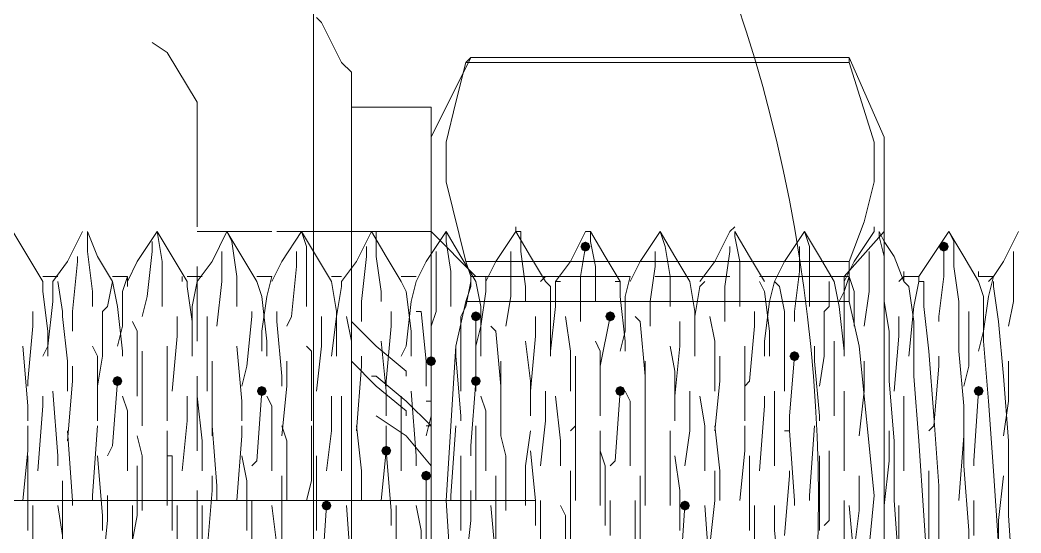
# Model space of a CAD drawing. Header units: millimetres. Extents: x 89051 to 218395, y -330386 to -125649.
# Drawn here: x 92565.8 to 92590.13, y -132838.77 to -132826.3 of the extents above; entities that cross this region are included whole.
import ezdxf

# ---------------------------------------------------------------- set-up
doc = ezdxf.new("R2010")
doc.units = ezdxf.units.MM
doc.header["$LTSCALE"] = 13
for name, pattern in [('1 实线', [0]), ('ACAD_ISO04W100', [30, 24, -3, 0, -3]), ('CENTER', [50.8, 31.75, -6.35, 6.35, -6.35])]:
    doc.linetypes.add(name, pattern=pattern)
doc.layers.get('0').update_dxf_attribs({"color": 1, "linetype": 'CENTER'})
doc.layers.add('C00-00-00', color=7, linetype='Continuous')
doc.layers.add('标注、文本', color=3, linetype='Continuous', lineweight=25)

msp = doc.modelspace()

# ---------------------------------------------------------------- hatches: boundary and pattern name
at = {"layer": 'C00-00-00'}
h = msp.add_hatch(color=256, dxfattribs=at)
h.dxf.hatch_style = 2
h.paths.add_polyline_path([(92579.663, -132831.808), (92579.627, -132831.894), (92579.542, -132831.929), (92579.456, -132831.894), (92579.421, -132831.808), (92579.456, -132831.723), (92579.542, -132831.687), (92579.627, -132831.723)])
h = msp.add_hatch(color=256, dxfattribs=at)
h.dxf.hatch_style = 2
h.paths.add_polyline_path([(92588.375, -132831.808), (92588.34, -132831.894), (92588.254, -132831.929), (92588.169, -132831.894), (92588.133, -132831.808), (92588.169, -132831.723), (92588.254, -132831.687), (92588.34, -132831.723)])
h = msp.add_hatch(color=256, dxfattribs=at)
h.dxf.hatch_style = 2
h.paths.add_polyline_path([(92577.001, -132833.503), (92576.965, -132833.588), (92576.88, -132833.624), (92576.794, -132833.588), (92576.759, -132833.503), (92576.794, -132833.417), (92576.88, -132833.382), (92576.965, -132833.417)])
h = msp.add_hatch(color=256, dxfattribs=at)
h.dxf.hatch_style = 2
h.paths.add_polyline_path([(92580.268, -132833.503), (92580.232, -132833.588), (92580.147, -132833.624), (92580.061, -132833.588), (92580.026, -132833.503), (92580.061, -132833.417), (92580.147, -132833.382), (92580.232, -132833.417)])
h = msp.add_hatch(color=256, dxfattribs=at)
h.dxf.hatch_style = 2
h.paths.add_polyline_path([(92575.912, -132834.592), (92575.876, -132834.677), (92575.791, -132834.713), (92575.705, -132834.677), (92575.67, -132834.592), (92575.705, -132834.506), (92575.791, -132834.471), (92575.876, -132834.506)])
h = msp.add_hatch(color=256, dxfattribs=at)
h.dxf.hatch_style = 2
h.paths.add_polyline_path([(92584.745, -132834.471), (92584.71, -132834.556), (92584.624, -132834.592), (92584.539, -132834.556), (92584.503, -132834.471), (92584.539, -132834.385), (92584.624, -132834.35), (92584.71, -132834.385)])
h = msp.add_hatch(color=256, dxfattribs=at)
h.dxf.hatch_style = 2
h.paths.add_polyline_path([(92568.288, -132835.076), (92568.253, -132835.161), (92568.167, -132835.197), (92568.082, -132835.161), (92568.046, -132835.076), (92568.082, -132834.99), (92568.167, -132834.955), (92568.253, -132834.99)])
h = msp.add_hatch(color=256, dxfattribs=at)
h.dxf.hatch_style = 2
h.paths.add_polyline_path([(92577.001, -132835.076), (92576.965, -132835.161), (92576.88, -132835.197), (92576.794, -132835.161), (92576.759, -132835.076), (92576.794, -132834.99), (92576.88, -132834.955), (92576.965, -132834.99)])
h = msp.add_hatch(color=256, dxfattribs=at)
h.dxf.hatch_style = 2
h.paths.add_polyline_path([(92571.797, -132835.318), (92571.762, -132835.403), (92571.676, -132835.439), (92571.591, -132835.403), (92571.555, -132835.318), (92571.591, -132835.232), (92571.676, -132835.197), (92571.762, -132835.232)])
h = msp.add_hatch(color=256, dxfattribs=at)
h.dxf.hatch_style = 2
h.paths.add_polyline_path([(92580.51, -132835.318), (92580.474, -132835.403), (92580.389, -132835.439), (92580.304, -132835.403), (92580.268, -132835.318), (92580.304, -132835.232), (92580.389, -132835.197), (92580.474, -132835.232)])
h = msp.add_hatch(color=256, dxfattribs=at)
h.dxf.hatch_style = 2
h.paths.add_polyline_path([(92589.222, -132835.318), (92589.187, -132835.403), (92589.101, -132835.439), (92589.016, -132835.403), (92588.981, -132835.318), (92589.016, -132835.232), (92589.101, -132835.197), (92589.187, -132835.232)])
h = msp.add_hatch(color=256, dxfattribs=at)
h.dxf.hatch_style = 2
h.paths.add_polyline_path([(92574.823, -132836.77), (92574.787, -132836.855), (92574.702, -132836.891), (92574.616, -132836.855), (92574.581, -132836.77), (92574.616, -132836.684), (92574.702, -132836.649), (92574.787, -132836.684)])
h = msp.add_hatch(color=256, dxfattribs=at)
h.dxf.hatch_style = 2
h.paths.add_polyline_path([(92575.791, -132837.375), (92575.755, -132837.46), (92575.67, -132837.496), (92575.584, -132837.46), (92575.549, -132837.375), (92575.584, -132837.289), (92575.67, -132837.254), (92575.755, -132837.289)])
h = msp.add_hatch(color=256, dxfattribs=at)
h.dxf.hatch_style = 2
h.paths.add_polyline_path([(92573.37, -132838.101), (92573.335, -132838.186), (92573.249, -132838.222), (92573.164, -132838.186), (92573.129, -132838.101), (92573.164, -132838.015), (92573.249, -132837.98), (92573.335, -132838.015)])
h = msp.add_hatch(color=256, dxfattribs=at)
h.dxf.hatch_style = 2
h.paths.add_polyline_path([(92582.083, -132838.101), (92582.047, -132838.186), (92581.962, -132838.222), (92581.877, -132838.186), (92581.841, -132838.101), (92581.877, -132838.015), (92581.962, -132837.98), (92582.047, -132838.015)])

# ---------------------------------------------------------------- linework, layer by layer
at = {"color": 7, "linetype": '1 实线', "lineweight": 0}
for centre, major_axis, ratio, start_param, end_param in [((92568.998, -132837.98), (0, 45.983), 0.866025, 2.304713, 7.120065), ((92572.931, -132837.98), (0, 45.983), 0.866025, 3.141593, 6.283185), ((92553.767, -132837.98), (0, -34.608), 0.908418, 5.225125, 10.48821), ((92565.852, -132837.98), (0, -34.608), 0.908418, 6.283185, 9.424778)]:
    msp.add_ellipse(centre, major_axis=major_axis, ratio=ratio, start_param=start_param, end_param=end_param, dxfattribs=at)
at = {"layer": 'C00-00-00', "lineweight": 15}
for points in [[(92573.855, -132827.573), (92573.613, -132827.331), (92573.492, -132827.089), (92573.371, -132826.847), (92573.249, -132826.605), (92573.128, -132826.363), (92573.007, -132826.242)], [(92569.377, -132827.089), (92569.014, -132826.847)], [(92570.103, -132828.299), (92569.377, -132827.089)], [(92576.759, -132827.21), (92575.791, -132829.146)], [(92576.638, -132827.331), (92576.759, -132827.21)], [(92585.955, -132827.21), (92576.759, -132827.21)], [(92586.802, -132829.146), (92585.955, -132827.21)], [(92585.955, -132827.21), (92585.955, -132827.331)], [(92576.638, -132832.171), (92576.154, -132830.235), (92576.154, -132829.267), (92576.396, -132828.299), (92576.638, -132827.331)], [(92576.638, -132827.331), (92578.453, -132827.331)], [(92576.638, -132827.331), (92585.955, -132827.331)], [(92579.3, -132827.331), (92581.115, -132827.331)], [(92582.083, -132827.331), (92583.898, -132827.331)], [(92584.14, -132827.331), (92584.745, -132827.331)], [(92584.745, -132827.331), (92585.955, -132827.331)], [(92585.955, -132827.331), (92586.56, -132829.267), (92586.56, -132830.235), (92586.318, -132831.203), (92585.955, -132832.171)], [(92573.855, -132842.82), (92573.855, -132827.573)], [(92570.103, -132829.509), (92570.103, -132828.299)], [(92575.791, -132828.42), (92573.855, -132828.42)], [(92575.791, -132828.42), (92575.791, -132828.783), (92575.791, -132829.267), (92575.791, -132829.872), (92575.791, -132830.719), (92575.791, -132831.687), (92575.791, -132832.776), (92575.791, -132833.987), (92575.791, -132835.318), (92575.791, -132836.649), (92575.791, -132837.98), (92575.791, -132839.432), (92575.791, -132840.763), (92575.791, -132842.094), (92575.791, -132843.304), (92575.791, -132844.393), (92575.791, -132845.361), (92575.791, -132846.087), (92575.791, -132846.813), (92575.791, -132847.297), (92575.791, -132847.539)], [(92586.802, -132846.813), (92586.802, -132846.692), (92586.802, -132846.45), (92586.802, -132845.966), (92586.802, -132845.24), (92586.802, -132844.514), (92586.802, -132843.546), (92586.802, -132842.457), (92586.802, -132841.247), (92586.802, -132839.916), (92586.802, -132838.585), (92586.802, -132837.375), (92586.802, -132836.044), (92586.802, -132834.713), (92586.802, -132833.503), (92586.802, -132832.413), (92586.802, -132831.445), (92586.802, -132830.719), (92586.802, -132829.993), (92586.802, -132829.509), (92586.802, -132829.267), (92586.802, -132829.146)], [(92570.103, -132831.324), (92570.103, -132829.509)], [(92577.848, -132831.445), (92577.848, -132831.324)], [(92583.051, -132831.445), (92583.172, -132831.324)], [(92586.56, -132831.445), (92586.56, -132831.324)], [(92565.989, -132832.05), (92565.626, -132831.445)], [(92567.32, -132831.445), (92566.957, -132832.171)], [(92567.441, -132831.445), (92567.441, -132831.929)], [(92567.683, -132832.05), (92567.441, -132831.445)], [(92569.135, -132831.445), (92568.651, -132832.171)], [(92569.135, -132831.445), (92569.256, -132832.171)], [(92569.498, -132832.05), (92569.135, -132831.445)], [(92571.071, -132831.445), (92570.103, -132831.445)], [(92570.829, -132831.445), (92570.466, -132832.171)], [(92570.829, -132831.445), (92570.95, -132831.687)], [(92571.192, -132832.05), (92570.829, -132831.445)], [(92571.918, -132831.445), (92571.071, -132831.445)], [(92573.855, -132831.445), (92572.039, -132831.445)], [(92572.644, -132831.445), (92572.16, -132832.171)], [(92572.644, -132831.445), (92572.765, -132831.808)], [(92573.007, -132832.05), (92572.644, -132831.445)], [(92573.976, -132831.445), (92573.855, -132831.445)], [(92575.791, -132831.445), (92573.976, -132831.445)], [(92574.339, -132831.445), (92573.976, -132832.171)], [(92574.339, -132831.445), (92574.46, -132831.445)], [(92574.702, -132832.05), (92574.339, -132831.445)], [(92574.46, -132831.445), (92574.46, -132832.05)], [(92576.154, -132831.445), (92575.67, -132832.171)], [(92576.88, -132832.534), (92575.791, -132831.445)], [(92576.154, -132831.445), (92576.154, -132831.687)], [(92576.517, -132832.05), (92576.154, -132831.445)], [(92577.848, -132831.445), (92577.364, -132832.171)], [(92577.848, -132831.445), (92577.969, -132831.445)], [(92578.211, -132832.05), (92577.848, -132831.445)], [(92577.969, -132831.445), (92577.969, -132831.929)], [(92579.542, -132831.445), (92579.179, -132832.171)], [(92579.542, -132831.445), (92579.663, -132831.445)], [(92579.663, -132831.445), (92579.663, -132831.687)], [(92580.026, -132832.05), (92579.663, -132831.445)], [(92581.357, -132831.445), (92580.873, -132832.171)], [(92581.357, -132831.445), (92581.478, -132831.808)], [(92581.72, -132832.05), (92581.357, -132831.445)], [(92583.051, -132831.445), (92582.688, -132832.171)], [(92583.172, -132831.445), (92583.172, -132831.566)], [(92583.535, -132832.05), (92583.172, -132831.445)], [(92583.172, -132831.566), (92583.293, -132832.171)], [(92584.866, -132831.445), (92584.382, -132832.171)], [(92584.866, -132831.445), (92584.987, -132831.808)], [(92585.229, -132832.05), (92584.866, -132831.445)], [(92586.802, -132831.445), (92585.834, -132832.534)], [(92586.56, -132831.445), (92586.076, -132832.171)], [(92586.681, -132831.445), (92586.681, -132831.566)], [(92586.802, -132831.687), (92586.681, -132831.445)], [(92586.681, -132831.566), (92586.802, -132832.05)], [(92588.375, -132831.445), (92587.891, -132832.171), (92587.649, -132832.534)], [(92589.101, -132832.655), (92588.738, -132832.05), (92588.375, -132831.445)], [(92588.375, -132831.445), (92588.496, -132831.687), (92588.496, -132832.292), (92588.617, -132833.14), (92588.617, -132834.35), (92588.738, -132835.681), (92588.738, -132837.133), (92588.859, -132838.706), (92588.859, -132840.158), (92588.98, -132841.489), (92588.98, -132842.699), (92589.101, -132843.546), (92589.101, -132844.272), (92589.223, -132844.514)], [(92590.07, -132831.445), (92589.707, -132832.171), (92589.465, -132832.534)], [(92569.014, -132831.929), (92569.014, -132831.687)], [(92570.95, -132831.687), (92571.071, -132832.534)], [(92572.765, -132831.808), (92572.765, -132832.897)], [(92574.218, -132832.05), (92574.218, -132831.808)], [(92576.154, -132831.687), (92576.275, -132832.413)], [(92579.421, -132832.534), (92579.542, -132831.808)], [(92579.663, -132831.687), (92579.784, -132832.292)], [(92581.478, -132831.808), (92581.599, -132832.534)], [(92583.051, -132831.929), (92583.051, -132831.808)], [(92584.745, -132832.413), (92584.745, -132831.808)], [(92584.987, -132831.808), (92584.987, -132832.413)], [(92587.286, -132832.655), (92587.044, -132832.05), (92586.802, -132831.687)], [(92588.254, -132832.534), (92588.254, -132831.808)], [(92566.352, -132832.655), (92565.989, -132832.05)], [(92567.199, -132832.171), (92567.199, -132832.05)], [(92567.441, -132831.929), (92567.562, -132832.897)], [(92568.046, -132832.655), (92567.683, -132832.05)], [(92568.893, -132833.019), (92569.014, -132831.929)], [(92569.861, -132832.655), (92569.498, -132832.05)], [(92570.708, -132832.655), (92570.708, -132831.929)], [(92571.555, -132832.655), (92571.192, -132832.05)], [(92572.523, -132832.292), (92572.523, -132831.929)], [(92573.371, -132832.655), (92573.007, -132832.05)], [(92574.097, -132833.14), (92574.218, -132832.05)], [(92574.46, -132832.05), (92574.581, -132832.897)], [(92575.065, -132832.655), (92574.702, -132832.05)], [(92575.912, -132832.413), (92575.912, -132831.929)], [(92576.88, -132832.655), (92576.517, -132832.05)], [(92577.727, -132832.171), (92577.727, -132831.929)], [(92577.969, -132831.929), (92578.09, -132832.776)], [(92578.574, -132832.655), (92578.211, -132832.05)], [(92580.389, -132832.655), (92580.026, -132832.05)], [(92581.236, -132832.292), (92581.236, -132831.929)], [(92582.083, -132832.655), (92581.72, -132832.05)], [(92582.93, -132832.776), (92583.051, -132831.929)], [(92583.898, -132832.655), (92583.535, -132832.05)], [(92585.592, -132832.655), (92585.229, -132832.05)], [(92586.439, -132832.05), (92586.439, -132831.929)], [(92586.439, -132832.897), (92586.439, -132832.05)], [(92586.802, -132832.05), (92586.802, -132832.776)], [(92589.949, -132832.171), (92589.949, -132831.929)], [(92566.957, -132832.171), (92566.594, -132832.655)], [(92567.078, -132833.382), (92567.199, -132832.171)], [(92568.651, -132832.171), (92568.409, -132832.655)], [(92569.256, -132832.171), (92569.256, -132833.261)], [(92570.466, -132832.171), (92570.103, -132832.655)], [(92570.103, -132834.108), (92570.103, -132832.292)], [(92572.16, -132832.171), (92571.918, -132832.655)], [(92572.402, -132833.503), (92572.523, -132832.292)], [(92573.976, -132832.171), (92573.613, -132832.655)], [(92575.67, -132832.171), (92575.428, -132832.655)], [(92576.638, -132832.171), (92578.453, -132832.171)], [(92576.638, -132833.14), (92576.759, -132832.776), (92576.759, -132832.534), (92576.638, -132832.171)], [(92576.638, -132832.171), (92585.955, -132832.171)], [(92577.364, -132832.171), (92577.122, -132832.655)], [(92577.727, -132833.019), (92577.727, -132832.171)], [(92579.179, -132832.171), (92578.816, -132832.655)], [(92579.3, -132832.171), (92581.115, -132832.171)], [(92579.784, -132832.292), (92579.784, -132833.14)], [(92580.873, -132832.171), (92580.631, -132832.655)], [(92581.115, -132833.14), (92581.236, -132832.292)], [(92582.083, -132832.171), (92583.898, -132832.171)], [(92582.688, -132832.171), (92582.325, -132832.655)], [(92583.293, -132832.171), (92583.293, -132833.019)], [(92584.14, -132832.171), (92584.745, -132832.171)], [(92584.382, -132832.171), (92584.14, -132832.655)], [(92584.745, -132832.171), (92585.955, -132832.171)], [(92586.076, -132832.171), (92585.834, -132832.655)], [(92585.955, -132832.171), (92585.955, -132832.413), (92585.955, -132832.655), (92585.955, -132833.019), (92585.955, -132833.14)], [(92589.949, -132833.14), (92589.949, -132832.171)], [(92566.715, -132832.534), (92566.352, -132832.534)], [(92568.409, -132832.534), (92568.046, -132832.534)], [(92568.409, -132832.534), (92568.288, -132832.897)], [(92568.409, -132832.776), (92568.409, -132832.534)], [(92569.74, -132832.655), (92569.74, -132832.534)], [(92570.224, -132832.534), (92569.861, -132832.534)], [(92571.071, -132832.534), (92571.071, -132833.261)], [(92571.918, -132832.534), (92571.555, -132832.534)], [(92571.918, -132832.534), (92571.797, -132833.019)], [(92573.613, -132832.534), (92573.371, -132832.534)], [(92575.428, -132832.534), (92575.065, -132832.534)], [(92575.912, -132833.382), (92575.912, -132832.413)], [(92576.275, -132832.413), (92576.275, -132833.261)], [(92577.122, -132832.534), (92576.759, -132832.534)], [(92578.574, -132832.534), (92576.88, -132832.534)], [(92577.122, -132832.776), (92577.122, -132832.534)], [(92577.122, -132832.534), (92577.122, -132832.897)], [(92578.453, -132832.655), (92578.574, -132832.534)], [(92580.389, -132832.534), (92578.574, -132832.534)], [(92578.937, -132832.534), (92578.574, -132832.534)], [(92579.421, -132833.624), (92579.421, -132832.534)], [(92580.631, -132832.534), (92580.268, -132832.534)], [(92580.631, -132832.534), (92580.51, -132833.019)], [(92583.051, -132832.534), (92581.236, -132832.534)], [(92581.599, -132832.534), (92581.599, -132833.261)], [(92582.446, -132832.534), (92582.083, -132832.534)], [(92584.14, -132832.534), (92583.777, -132832.534)], [(92585.834, -132832.534), (92584.019, -132832.534)], [(92584.624, -132833.382), (92584.745, -132832.413)], [(92584.987, -132832.413), (92584.987, -132833.261)], [(92585.955, -132832.534), (92585.592, -132832.534)], [(92585.834, -132832.534), (92585.834, -132832.655)], [(92585.955, -132832.534), (92585.834, -132832.897)], [(92586.076, -132832.897), (92585.955, -132832.534)], [(92587.165, -132832.655), (92587.286, -132832.534)], [(92587.286, -132832.534), (92587.286, -132832.413)], [(92587.286, -132832.655), (92587.286, -132832.534)], [(92587.649, -132832.534), (92587.286, -132832.534)], [(92587.649, -132832.534), (92587.649, -132832.655)], [(92588.133, -132833.503), (92588.254, -132832.534)], [(92589.101, -132832.534), (92589.101, -132832.413)], [(92589.465, -132832.534), (92589.101, -132832.534)], [(92589.465, -132832.534), (92589.344, -132833.019)], [(92589.465, -132832.534), (92589.344, -132832.655)], [(92566.352, -132832.655), (92566.352, -132832.897)], [(92566.594, -132832.655), (92566.594, -132833.14)], [(92566.836, -132833.382), (92566.715, -132832.655)], [(92567.925, -132833.261), (92568.046, -132832.655)], [(92568.046, -132832.655), (92568.167, -132833.261)], [(92569.861, -132832.655), (92569.861, -132832.776)], [(92569.861, -132832.776), (92569.982, -132833.624)], [(92570.103, -132832.655), (92569.982, -132833.261)], [(92570.587, -132833.745), (92570.708, -132832.655)], [(92571.555, -132832.655), (92571.676, -132833.019)], [(92573.371, -132832.655), (92573.492, -132833.382)], [(92573.613, -132832.776), (92573.492, -132833.503)], [(92573.613, -132832.655), (92573.613, -132832.776)], [(92575.065, -132832.655), (92575.186, -132832.897)], [(92575.428, -132832.655), (92575.307, -132833.14)], [(92576.638, -132833.261), (92576.759, -132832.655)], [(92576.88, -132832.655), (92577.001, -132833.261)], [(92578.09, -132832.776), (92578.09, -132833.14)], [(92578.574, -132832.655), (92578.695, -132832.776)], [(92578.695, -132832.776), (92578.695, -132833.624)], [(92578.937, -132832.655), (92578.816, -132832.655)], [(92578.816, -132832.655), (92578.816, -132833.261)], [(92580.268, -132832.655), (92580.389, -132832.655)], [(92580.389, -132832.655), (92580.389, -132833.019)], [(92582.083, -132832.655), (92582.204, -132833.382)], [(92582.325, -132832.776), (92582.204, -132833.503)], [(92582.446, -132832.655), (92582.325, -132832.776)], [(92582.93, -132833.624), (92582.93, -132832.776)], [(92583.777, -132832.655), (92583.898, -132832.897)], [(92584.14, -132832.655), (92584.019, -132833.14)], [(92584.261, -132832.776), (92584.14, -132832.655)], [(92584.382, -132833.382), (92584.261, -132832.776)], [(92585.471, -132833.261), (92585.471, -132832.655)], [(92585.592, -132832.655), (92585.713, -132833.261)], [(92585.834, -132832.655), (92585.834, -132833.019)], [(92586.802, -132832.776), (92586.802, -132833.14)], [(92587.286, -132832.655), (92587.407, -132832.776), (92587.528, -132833.624), (92587.528, -132834.955), (92587.649, -132836.528), (92587.77, -132838.343), (92587.891, -132840.158), (92588.012, -132841.61), (92588.012, -132842.699), (92588.133, -132843.304)], [(92587.649, -132832.655), (92587.528, -132833.261)], [(92588.496, -132843.304), (92588.496, -132843.183), (92588.375, -132842.336), (92588.254, -132841.126), (92588.133, -132839.432), (92588.133, -132837.617), (92588.012, -132835.923), (92587.891, -132834.35), (92587.77, -132833.261), (92587.77, -132832.655), (92587.649, -132832.655)], [(92589.101, -132832.655), (92589.223, -132833.019), (92589.223, -132834.108), (92589.344, -132835.56), (92589.465, -132837.254), (92589.586, -132839.069), (92589.707, -132840.763), (92589.707, -132842.094), (92589.828, -132843.062), (92589.949, -132843.425)], [(92590.312, -132843.304), (92590.191, -132842.82), (92590.07, -132841.61), (92589.949, -132840.158), (92589.828, -132838.343), (92589.828, -132836.528), (92589.707, -132834.955), (92589.586, -132833.624), (92589.465, -132832.776), (92589.465, -132832.655)], [(92566.352, -132832.897), (92566.473, -132833.866)], [(92567.562, -132832.897), (92567.562, -132833.261)], [(92568.288, -132832.897), (92568.288, -132833.745)], [(92568.772, -132833.503), (92568.893, -132833.019)], [(92571.797, -132833.019), (92571.676, -132833.866)], [(92571.676, -132833.019), (92571.797, -132834.108)], [(92572.765, -132832.897), (92572.765, -132833.261)], [(92574.581, -132832.897), (92574.581, -132833.14)], [(92575.186, -132832.897), (92575.307, -132833.866)], [(92577.122, -132832.897), (92577.001, -132833.745)], [(92577.606, -132833.745), (92577.727, -132833.019)], [(92580.389, -132833.019), (92580.51, -132834.108)], [(92580.51, -132833.019), (92580.51, -132833.866)], [(92583.293, -132833.019), (92583.293, -132833.261)], [(92583.898, -132832.897), (92584.019, -132833.866)], [(92585.834, -132832.897), (92585.713, -132833.14)], [(92585.834, -132833.019), (92585.834, -132833.503)], [(92586.076, -132833.745), (92586.076, -132832.897)], [(92586.318, -132833.745), (92586.439, -132832.897)], [(92589.344, -132833.019), (92589.223, -132833.866)], [(92566.594, -132833.14), (92566.473, -132834.229)], [(92567.804, -132833.382), (92567.925, -132833.261)], [(92568.167, -132833.261), (92568.288, -132834.35)], [(92569.982, -132833.261), (92569.982, -132834.471)], [(92574.097, -132833.624), (92574.097, -132833.14)], [(92575.307, -132833.14), (92575.186, -132834.229)], [(92576.638, -132842.82), (92576.396, -132841.61), (92576.154, -132837.98), (92576.396, -132834.229), (92576.638, -132833.14)], [(92576.517, -132833.503), (92576.638, -132833.261)], [(92576.638, -132833.14), (92578.453, -132833.14)], [(92576.638, -132833.14), (92585.955, -132833.14)], [(92577.001, -132833.261), (92577.001, -132834.35)], [(92578.816, -132833.261), (92578.695, -132834.35)], [(92579.3, -132833.14), (92581.115, -132833.14)], [(92581.115, -132833.745), (92581.115, -132833.14)], [(92582.083, -132833.14), (92583.898, -132833.14)], [(92584.019, -132833.14), (92583.898, -132834.108)], [(92584.14, -132833.14), (92584.745, -132833.14)], [(92584.745, -132833.14), (92585.955, -132833.14)], [(92585.35, -132833.382), (92585.471, -132833.261)], [(92585.713, -132833.261), (92585.834, -132834.35)], [(92585.955, -132833.14), (92586.197, -132834.229), (92586.56, -132837.859), (92586.197, -132841.61), (92585.955, -132842.82)], [(92586.802, -132833.14), (92586.923, -132833.866), (92586.923, -132835.076), (92587.044, -132836.528), (92587.044, -132837.98), (92587.165, -132839.553), (92587.165, -132840.884), (92587.286, -132842.215), (92587.286, -132843.183), (92587.407, -132844.03), (92587.407, -132844.514), (92587.528, -132844.514)], [(92587.528, -132833.261), (92587.407, -132834.471)], [(92589.828, -132833.745), (92589.949, -132833.14)], [(92566.11, -132833.745), (92566.11, -132833.382)], [(92566.836, -132833.503), (92566.836, -132833.382)], [(92566.957, -132834.592), (92566.836, -132833.503)], [(92567.078, -132833.866), (92567.078, -132833.382)], [(92567.804, -132834.471), (92567.804, -132833.382)], [(92569.619, -132833.987), (92569.619, -132833.503)], [(92570.345, -132834.35), (92570.345, -132833.503)], [(92571.313, -132834.713), (92571.434, -132833.503)], [(92571.434, -132833.503), (92571.434, -132833.382)], [(92572.039, -132833.624), (92572.039, -132833.382)], [(92572.281, -132833.745), (92572.402, -132833.503)], [(92573.128, -132834.229), (92573.128, -132833.503)], [(92573.492, -132833.503), (92573.371, -132834.471)], [(92573.492, -132833.382), (92573.492, -132834.471)], [(92573.855, -132834.108), (92573.734, -132833.503)], [(92574.823, -132833.745), (92574.823, -132833.382)], [(92575.549, -132833.382), (92575.428, -132833.382)], [(92575.67, -132834.592), (92575.549, -132833.382)], [(92575.791, -132833.745), (92575.912, -132833.382)], [(92576.517, -132834.471), (92576.517, -132833.503)], [(92576.88, -132834.229), (92576.88, -132833.503)], [(92578.332, -132833.987), (92578.332, -132833.503)], [(92579.179, -132834.35), (92579.058, -132833.503)], [(92579.905, -132834.713), (92580.147, -132833.503)], [(92580.873, -132833.624), (92580.752, -132833.503)], [(92582.204, -132833.382), (92582.204, -132834.471)], [(92582.204, -132833.503), (92582.204, -132834.471)], [(92582.688, -132834.108), (92582.567, -132833.503)], [(92583.656, -132833.745), (92583.656, -132833.382)], [(92584.382, -132833.503), (92584.382, -132833.382)], [(92584.382, -132834.592), (92584.382, -132833.503)], [(92584.624, -132833.624), (92584.624, -132833.382)], [(92585.35, -132834.471), (92585.35, -132833.382)], [(92585.834, -132833.503), (92585.834, -132834.229)], [(92587.165, -132833.987), (92587.165, -132833.503)], [(92588.133, -132833.624), (92588.133, -132833.503)], [(92588.859, -132833.503), (92588.859, -132833.382)], [(92588.859, -132834.713), (92588.859, -132833.503)], [(92565.989, -132835.076), (92566.11, -132833.745)], [(92568.288, -132833.745), (92568.167, -132834.229)], [(92568.651, -132833.866), (92568.53, -132833.624)], [(92569.982, -132833.624), (92569.982, -132834.471)], [(92572.16, -132834.955), (92572.039, -132833.624)], [(92573.855, -132833.624), (92574.46, -132834.229)], [(92574.702, -132835.076), (92574.823, -132833.745)], [(92577.001, -132833.745), (92576.88, -132834.229)], [(92577.364, -132833.866), (92577.243, -132833.745)], [(92578.695, -132833.624), (92578.695, -132834.471)], [(92580.994, -132834.955), (92580.873, -132833.624)], [(92581.841, -132834.229), (92581.841, -132833.624)], [(92583.535, -132835.076), (92583.656, -132833.745)], [(92566.473, -132833.866), (92566.473, -132834.471)], [(92568.651, -132835.197), (92568.651, -132833.866)], [(92569.498, -132835.318), (92569.619, -132833.987)], [(92571.676, -132833.866), (92571.676, -132834.35)], [(92575.307, -132833.866), (92575.307, -132834.471)], [(92577.485, -132835.197), (92577.364, -132833.866)], [(92578.211, -132835.318), (92578.332, -132833.987)], [(92580.51, -132833.866), (92580.389, -132834.35)], [(92584.019, -132833.866), (92584.019, -132834.471)], [(92587.044, -132835.318), (92587.165, -132833.987)], [(92589.223, -132833.866), (92589.101, -132834.35)], [(92565.868, -132834.229), (92565.989, -132835.681)], [(92566.473, -132834.229), (92566.352, -132834.471)], [(92567.562, -132834.229), (92567.683, -132834.471)], [(92569.377, -132834.229), (92569.377, -132834.955)], [(92571.071, -132834.229), (92571.192, -132835.56)], [(92571.797, -132834.108), (92571.797, -132834.471)], [(92572.765, -132834.229), (92572.886, -132834.35)], [(92573.007, -132835.318), (92573.128, -132834.229)], [(92573.855, -132835.318), (92573.855, -132834.108)], [(92574.46, -132834.229), (92575.186, -132834.834)], [(92574.581, -132834.108), (92574.702, -132835.318)], [(92575.186, -132834.229), (92575.065, -132834.471)], [(92576.396, -132834.229), (92576.396, -132834.471)], [(92576.88, -132834.955), (92576.88, -132834.229)], [(92578.09, -132834.108), (92578.211, -132835.076)], [(92579.784, -132834.108), (92579.905, -132834.35)], [(92580.51, -132834.108), (92580.51, -132834.35)], [(92581.599, -132834.229), (92581.72, -132834.834)], [(92581.72, -132835.439), (92581.841, -132834.229)], [(92582.688, -132835.318), (92582.688, -132834.108)], [(92583.414, -132834.229), (92583.414, -132835.318)], [(92583.898, -132834.108), (92583.898, -132834.471)], [(92585.108, -132834.229), (92585.108, -132834.592)], [(92585.592, -132834.108), (92585.592, -132834.955)], [(92585.834, -132834.229), (92585.834, -132834.35)], [(92567.683, -132834.471), (92567.683, -132836.044)], [(92567.683, -132835.197), (92567.804, -132834.471)], [(92568.288, -132834.35), (92568.288, -132834.471)], [(92568.772, -132834.592), (92568.772, -132834.35)], [(92570.345, -132835.318), (92570.345, -132834.35)], [(92572.886, -132834.35), (92572.886, -132836.044)], [(92574.097, -132834.713), (92574.097, -132834.471)], [(92576.396, -132834.471), (92576.517, -132835.923)], [(92576.517, -132835.318), (92576.517, -132834.471)], [(92577.001, -132834.35), (92577.001, -132834.471)], [(92579.179, -132835.318), (92579.179, -132834.35)], [(92579.3, -132834.834), (92579.3, -132834.471)], [(92579.905, -132834.35), (92579.905, -132835.681)], [(92582.809, -132835.076), (92582.809, -132834.471)], [(92584.503, -132835.923), (92584.624, -132834.471)], [(92585.229, -132835.197), (92585.35, -132834.471)], [(92585.834, -132834.35), (92585.834, -132834.471)], [(92588.133, -132834.713), (92588.133, -132834.471)], [(92566.957, -132835.318), (92566.957, -132834.592)], [(92567.078, -132835.076), (92567.078, -132834.713)], [(92568.772, -132836.165), (92568.772, -132834.592)], [(92570.466, -132835.802), (92570.466, -132834.592)], [(92571.192, -132835.197), (92571.313, -132834.713)], [(92572.281, -132835.197), (92572.281, -132834.592)], [(92573.855, -132834.592), (92574.46, -132835.197)], [(92573.976, -132836.286), (92574.097, -132834.713)], [(92575.67, -132835.197), (92575.67, -132834.592)], [(92575.791, -132835.923), (92575.791, -132834.592)], [(92577.485, -132835.318), (92577.485, -132834.592)], [(92579.905, -132835.318), (92579.905, -132834.713)], [(92580.994, -132835.681), (92580.994, -132834.592)], [(92584.382, -132835.318), (92584.382, -132834.592)], [(92585.108, -132834.592), (92585.229, -132835.923)], [(92586.318, -132835.318), (92586.318, -132834.592)], [(92588.012, -132836.165), (92588.133, -132834.713)], [(92588.738, -132835.197), (92588.859, -132834.713)], [(92589.828, -132835.56), (92589.828, -132834.592)], [(92569.377, -132834.955), (92569.377, -132836.044)], [(92570.103, -132836.77), (92570.103, -132834.955)], [(92572.16, -132835.197), (92572.16, -132834.955)], [(92574.46, -132834.955), (92574.339, -132834.955)], [(92575.186, -132835.56), (92574.46, -132834.955)], [(92575.186, -132834.834), (92575.186, -132834.955)], [(92576.88, -132835.318), (92576.88, -132834.955)], [(92579.3, -132836.165), (92579.3, -132834.834)], [(92580.994, -132835.318), (92580.994, -132834.955)], [(92581.72, -132834.834), (92581.72, -132836.044)], [(92585.592, -132834.955), (92585.592, -132835.923)], [(92565.989, -132835.197), (92565.989, -132835.076)], [(92566.957, -132836.528), (92567.078, -132835.076)], [(92568.167, -132835.076), (92568.046, -132836.649)], [(92568.651, -132835.439), (92568.651, -132835.197)], [(92572.16, -132836.407), (92572.281, -132835.197)], [(92573.855, -132835.318), (92573.855, -132835.197)], [(92574.46, -132835.197), (92575.186, -132835.802)], [(92574.702, -132835.197), (92574.702, -132835.076)], [(92576.88, -132835.076), (92576.759, -132836.649)], [(92577.485, -132835.56), (92577.485, -132835.197)], [(92578.211, -132835.076), (92578.211, -132835.923)], [(92582.688, -132836.286), (92582.809, -132835.076)], [(92583.414, -132835.197), (92583.535, -132835.076)], [(92566.352, -132835.439), (92566.352, -132835.681)], [(92566.594, -132835.318), (92566.715, -132836.891)], [(92568.288, -132835.439), (92568.409, -132835.802)], [(92569.861, -132835.439), (92569.861, -132836.044)], [(92570.103, -132835.439), (92570.224, -132836.528)], [(92571.676, -132835.318), (92571.555, -132837.012)], [(92571.797, -132835.439), (92571.918, -132835.681)], [(92573.371, -132835.439), (92573.371, -132836.286)], [(92573.613, -132835.439), (92573.613, -132836.165)], [(92574.702, -132835.318), (92574.702, -132835.923)], [(92575.065, -132835.439), (92575.065, -132835.681)], [(92575.307, -132835.318), (92575.428, -132836.891)], [(92577.001, -132835.439), (92577.122, -132835.802)], [(92577.485, -132836.407), (92577.485, -132835.318)], [(92578.574, -132835.318), (92578.574, -132836.044)], [(92578.816, -132835.439), (92578.937, -132836.528)], [(92580.389, -132835.318), (92580.268, -132837.012)], [(92580.51, -132835.318), (92580.631, -132835.56)], [(92582.083, -132835.318), (92582.083, -132836.286)], [(92582.325, -132835.439), (92582.446, -132836.165)], [(92583.414, -132835.318), (92583.414, -132836.044)], [(92583.898, -132835.439), (92583.898, -132835.681)], [(92584.14, -132835.318), (92584.14, -132836.891)], [(92585.834, -132835.318), (92585.834, -132835.923)], [(92585.834, -132835.439), (92585.834, -132835.802)], [(92586.197, -132836.407), (92586.318, -132835.318)], [(92587.286, -132835.439), (92587.286, -132835.923)], [(92589.101, -132835.318), (92588.98, -132837.012)], [(92565.989, -132835.681), (92565.989, -132836.044)], [(92566.352, -132835.681), (92566.231, -132837.254)], [(92571.192, -132835.56), (92571.192, -132836.044)], [(92571.918, -132835.681), (92571.918, -132837.254)], [(92575.065, -132835.681), (92575.065, -132837.254)], [(92575.791, -132836.165), (92575.186, -132835.56)], [(92575.67, -132835.56), (92575.791, -132835.56)], [(92579.905, -132835.681), (92579.905, -132835.923)], [(92580.631, -132835.56), (92580.631, -132837.133)], [(92580.994, -132836.407), (92580.994, -132835.681)], [(92583.898, -132835.681), (92583.777, -132837.254)], [(92589.707, -132836.407), (92589.828, -132835.56)], [(92568.409, -132835.802), (92568.409, -132837.254)], [(92570.466, -132836.407), (92570.466, -132835.802)], [(92575.186, -132836.407), (92574.46, -132835.923)], [(92575.186, -132835.802), (92575.186, -132835.923)], [(92575.67, -132836.407), (92575.791, -132835.923)], [(92576.517, -132835.923), (92576.517, -132836.044)], [(92577.122, -132835.802), (92577.122, -132837.254)], [(92584.503, -132836.286), (92584.503, -132835.923)], [(92585.229, -132835.923), (92585.229, -132836.044)], [(92585.834, -132835.802), (92585.834, -132837.254)], [(92585.834, -132835.923), (92585.834, -132836.891)], [(92587.286, -132835.923), (92587.286, -132837.254)], [(92565.989, -132836.77), (92565.989, -132836.165)], [(92567.562, -132837.859), (92567.683, -132836.165)], [(92569.861, -132836.044), (92569.74, -132837.254)], [(92570.587, -132837.617), (92570.466, -132836.165)], [(92571.192, -132836.407), (92571.192, -132836.165)], [(92572.281, -132836.528), (92572.16, -132836.165)], [(92572.886, -132837.496), (92572.886, -132836.165)], [(92573.613, -132836.165), (92573.613, -132837.254)], [(92574.097, -132837.254), (92573.976, -132836.165)], [(92574.702, -132836.77), (92574.702, -132836.165)], [(92575.791, -132836.165), (92575.67, -132836.165)], [(92575.791, -132837.98), (92575.791, -132836.165)], [(92576.275, -132837.859), (92576.396, -132836.165)], [(92576.88, -132836.891), (92576.88, -132836.165)], [(92578.574, -132836.044), (92578.453, -132837.133)], [(92579.179, -132836.286), (92579.3, -132836.165)], [(92579.3, -132837.617), (92579.3, -132836.165)], [(92582.446, -132836.165), (92582.446, -132837.254)], [(92582.809, -132837.254), (92582.688, -132836.165)], [(92583.414, -132836.77), (92583.414, -132836.165)], [(92584.987, -132837.859), (92585.108, -132836.165)], [(92587.891, -132836.286), (92588.012, -132836.165)], [(92588.738, -132836.407), (92588.738, -132836.165)], [(92567.078, -132837.98), (92566.957, -132836.286)], [(92568.772, -132836.891), (92568.651, -132836.407)], [(92569.377, -132837.133), (92569.377, -132836.286)], [(92571.071, -132837.98), (92571.192, -132836.407)], [(92573.371, -132836.286), (92573.249, -132837.254)], [(92575.791, -132837.133), (92575.186, -132836.407)], [(92577.606, -132836.891), (92577.485, -132836.407)], [(92578.09, -132837.133), (92578.211, -132836.286)], [(92579.905, -132836.407), (92579.905, -132836.286)], [(92579.905, -132838.101), (92579.905, -132836.407)], [(92580.994, -132836.528), (92580.994, -132836.286)], [(92581.599, -132837.496), (92581.599, -132836.286)], [(92582.083, -132836.286), (92581.962, -132837.133)], [(92584.503, -132836.286), (92584.382, -132836.286)], [(92584.624, -132837.98), (92584.503, -132836.286)], [(92586.923, -132837.012), (92586.923, -132836.286)], [(92588.617, -132837.98), (92588.738, -132836.407)], [(92568.046, -132836.649), (92567.925, -132836.891)], [(92570.224, -132836.528), (92570.224, -132837.254)], [(92572.281, -132837.98), (92572.281, -132836.528)], [(92576.759, -132836.649), (92576.759, -132836.891)], [(92578.937, -132836.528), (92578.937, -132837.133)], [(92580.994, -132838.101), (92580.994, -132836.528)], [(92565.868, -132837.98), (92565.989, -132836.77)], [(92565.989, -132836.891), (92565.989, -132837.617)], [(92566.715, -132836.891), (92566.715, -132837.133)], [(92567.683, -132836.891), (92567.804, -132838.343)], [(92568.772, -132838.222), (92568.772, -132836.891)], [(92569.377, -132836.891), (92569.498, -132836.891)], [(92569.498, -132836.891), (92569.498, -132838.706)], [(92571.192, -132836.891), (92571.313, -132837.496)], [(92573.007, -132836.891), (92573.007, -132838.101)], [(92574.581, -132837.98), (92574.702, -132836.77)], [(92574.702, -132836.77), (92574.823, -132838.222)], [(92575.428, -132836.891), (92575.428, -132837.133)], [(92576.517, -132836.891), (92576.517, -132837.375)], [(92576.88, -132837.98), (92576.88, -132836.891)], [(92577.606, -132838.222), (92577.606, -132836.891)], [(92578.211, -132836.77), (92578.332, -132837.98)], [(92579.905, -132836.77), (92580.026, -132837.133)], [(92581.72, -132836.891), (92581.841, -132837.738)], [(92583.293, -132837.98), (92583.414, -132836.77)], [(92583.535, -132836.891), (92583.535, -132838.343)], [(92584.14, -132836.891), (92584.14, -132837.133)], [(92585.229, -132836.891), (92585.229, -132837.375)], [(92585.471, -132836.77), (92585.471, -132838.464)], [(92585.834, -132836.891), (92585.834, -132837.133)], [(92568.651, -132838.343), (92568.651, -132837.133)], [(92569.377, -132838.101), (92569.377, -132837.133)], [(92571.555, -132837.012), (92571.434, -132837.133)], [(92578.09, -132838.101), (92578.09, -132837.133)], [(92580.026, -132837.133), (92580.026, -132838.585)], [(92580.268, -132837.012), (92580.147, -132837.133)], [(92586.802, -132838.101), (92586.923, -132837.012)], [(92588.98, -132837.012), (92588.98, -132837.133)], [(92570.466, -132837.738), (92570.466, -132837.375)], [(92572.16, -132839.19), (92572.16, -132837.375)], [(92573.855, -132838.585), (92573.855, -132837.254)], [(92574.097, -132837.98), (92574.097, -132837.254)], [(92575.67, -132838.948), (92575.67, -132837.375)], [(92576.517, -132837.375), (92576.517, -132838.706)], [(92577.364, -132838.343), (92577.364, -132837.375)], [(92579.179, -132837.738), (92579.179, -132837.254)], [(92580.873, -132838.585), (92580.873, -132837.375)], [(92582.688, -132837.98), (92582.688, -132837.254)], [(92582.809, -132837.98), (92582.809, -132837.254)], [(92584.382, -132838.827), (92584.503, -132837.375)], [(92584.503, -132837.375), (92584.503, -132837.254)], [(92585.229, -132837.375), (92585.229, -132838.706)], [(92586.197, -132838.222), (92586.197, -132837.375)], [(92587.891, -132837.617), (92587.891, -132837.254)], [(92589.586, -132838.464), (92589.707, -132837.375)], [(92565.989, -132837.617), (92565.989, -132838.706)], [(92566.836, -132838.948), (92566.836, -132837.496)], [(92570.587, -132837.98), (92570.587, -132837.617)], [(92571.313, -132837.496), (92571.313, -132838.706)], [(92572.765, -132837.98), (92572.886, -132837.496)], [(92579.3, -132837.98), (92579.3, -132837.617)], [(92581.599, -132838.101), (92581.599, -132837.496)], [(92587.891, -132839.069), (92587.891, -132837.617)], [(92567.562, -132837.98), (92567.562, -132837.859)], [(92567.925, -132837.859), (92567.925, -132838.464)], [(92570.103, -132839.553), (92570.103, -132837.738)], [(92570.345, -132839.19), (92570.466, -132837.738)], [(92576.275, -132837.98), (92576.275, -132837.859)], [(92576.759, -132837.738), (92576.759, -132838.464)], [(92579.179, -132839.069), (92579.179, -132837.738)], [(92581.841, -132837.738), (92581.841, -132838.706)], [(92584.987, -132837.98), (92584.987, -132837.859)], [(92566.11, -132838.101), (92566.11, -132839.19)], [(92566.715, -132838.101), (92566.836, -132838.827)], [(92567.078, -132838.101), (92567.078, -132837.98)], [(92568.53, -132838.101), (92568.53, -132839.432)], [(92569.619, -132838.101), (92569.619, -132839.553)], [(92570.224, -132838.101), (92570.224, -132838.343)], [(92571.434, -132837.98), (92571.434, -132838.948)], [(92571.918, -132838.101), (92572.039, -132839.069)], [(92573.007, -132838.101), (92573.007, -132838.706)], [(92573.249, -132838.101), (92573.128, -132839.916)], [(92573.734, -132838.101), (92573.855, -132839.795)], [(92574.944, -132838.101), (92574.944, -132839.19)], [(92575.428, -132838.101), (92575.549, -132838.706)], [(92577.243, -132838.101), (92577.364, -132839.432)], [(92578.332, -132837.98), (92578.332, -132838.585)], [(92578.453, -132837.98), (92578.453, -132839.553)], [(92578.937, -132838.101), (92579.058, -132838.343)], [(92580.147, -132837.98), (92580.147, -132838.827)], [(92580.752, -132837.98), (92580.752, -132839.069)], [(92581.962, -132838.101), (92581.841, -132839.916)], [(92582.446, -132838.101), (92582.567, -132839.795)], [(92582.567, -132839.069), (92582.688, -132837.98)], [(92583.656, -132838.101), (92583.656, -132839.19)], [(92584.14, -132838.101), (92584.14, -132838.706)], [(92584.624, -132838.101), (92584.624, -132837.98)], [(92585.834, -132837.98), (92585.834, -132839.069)], [(92585.955, -132838.101), (92586.076, -132839.432)], [(92587.165, -132838.101), (92587.165, -132839.553)], [(92588.98, -132837.98), (92588.98, -132838.827)], [(92567.804, -132838.343), (92567.804, -132838.706)], [(92568.53, -132838.948), (92568.651, -132838.343)], [(92570.224, -132838.343), (92570.224, -132839.916)], [(92574.823, -132838.222), (92574.823, -132838.585)], [(92577.364, -132839.19), (92577.364, -132838.343)], [(92579.058, -132838.343), (92579.058, -132839.916)], [(92583.535, -132838.343), (92583.535, -132838.706)], [(92586.076, -132839.19), (92586.197, -132838.222)], [(92567.925, -132838.464), (92567.804, -132839.674)], [(92573.855, -132839.069), (92573.855, -132838.585)], [(92576.759, -132838.464), (92576.638, -132839.553)], [(92580.873, -132839.19), (92580.873, -132838.585)], [(92585.471, -132838.464), (92585.35, -132838.585)], [(92589.586, -132839.19), (92589.586, -132838.464)], [(92575.549, -132838.706), (92575.549, -132839.916)], [(92584.14, -132838.706), (92584.261, -132839.916)]]:
    msp.add_lwpolyline(points, dxfattribs=at)
at = {"layer": '标注、文本', "color": 1, "linetype": 'ACAD_ISO04W100', "lineweight": 15}
for p, q in [((92572.931, -132897.37), (92572.931, -132778.59)), ((92968.431, -132837.98), (92439.431, -132837.98))]:
    msp.add_line(p, q, dxfattribs=at)

doc.saveas('drawing.dxf')
